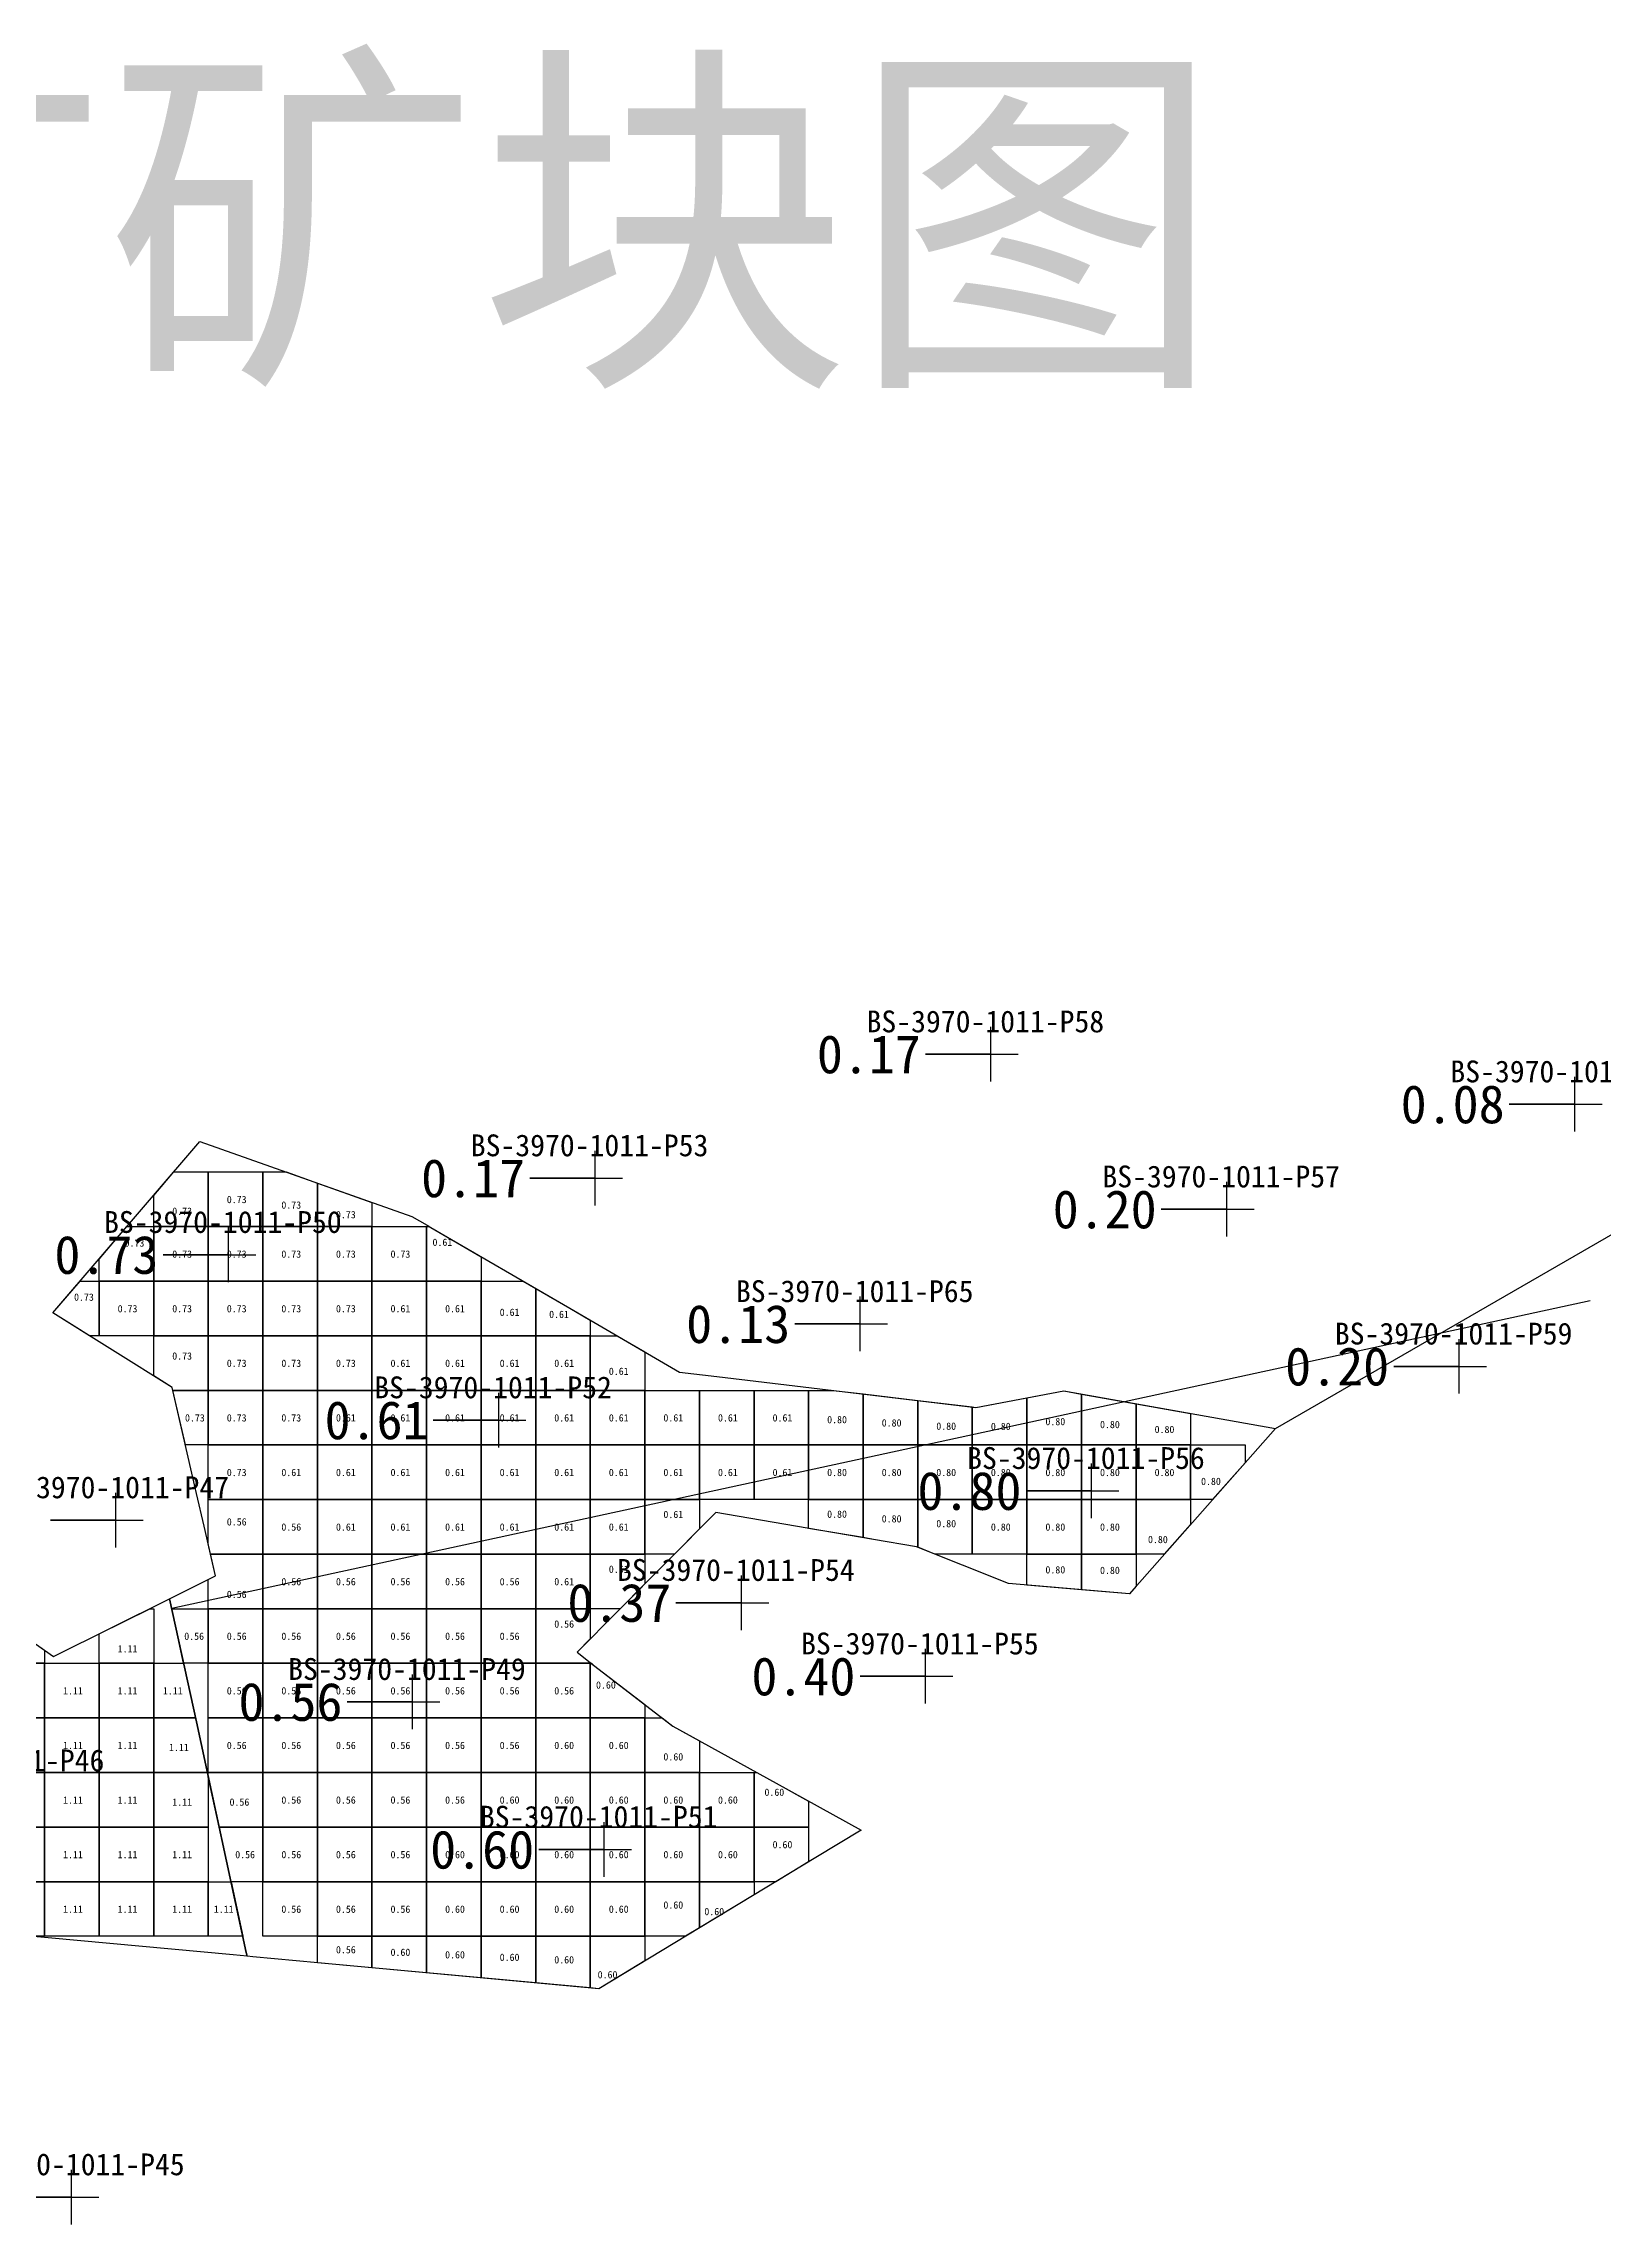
# Model space of a CAD drawing. Header units: metres. Extents: x 469745 to 469922, y 4349766 to 4349817.
# Drawn here: x 469832.7 to 469861.28, y 4349776.72 to 4349816.66 of the extents above; entities that cross this region are included whole.
import ezdxf

# ---------------------------------------------------------------- set-up
doc = ezdxf.new("R2010")
doc.units = ezdxf.units.M
for name, color, linetype in [('0.500-1.000', 4, 'Continuous'), ('1.000-1.500', 5, 'Continuous'), ('点', 7, 'Continuous'), ('爆区方格网', 7, 'Continuous'), ('钻孔', 7, 'Continuous')]:
    doc.layers.add(name, color=color, linetype=linetype)
doc.styles.add('CN_TTF', font='simsunb.ttf')

msp = doc.modelspace()

# ---------------------------------------------------------------- linework, layer by layer
at = {"color": 7}
for p, q in [((469855.273, 4349791.296), (469867.566, 4349798.389)), ((469835.051, 4349788.005), (469861.042, 4349793.64))]:
    msp.add_line(p, q, dxfattribs=at)
at = {"layer": '0.500-1.000', "color": 4, "lineweight": 30}
msp.add_lwpolyline([(469835.502, 4349785.924), (469835.013, 4349788.178), (469835.855, 4349788.598), (469835.646, 4349789.508), (469835.507, 4349790.108), (469835.06, 4349792.05), (469835.06, 4349792.05), (469832.873, 4349793.417), (469835.568, 4349796.553), (469839.45, 4349795.182), (469839.451, 4349795.182), (469839.732, 4349795.019), (469839.799, 4349794.98), (469842.343, 4349793.501), (469844.355, 4349792.332), (469844.355, 4349792.332), (469844.355, 4349792.332), (469845.036, 4349792.251), (469846.623, 4349792.062), (469849.787, 4349791.685), (469849.787, 4349791.685), (469851.394, 4349791.987), (469855.273, 4349791.296), (469852.597, 4349788.271), (469850.384, 4349788.458), (469850.383, 4349788.458), (469848.698, 4349789.131), (469847.908, 4349789.266), (469846.482, 4349789.508), (469845.018, 4349789.757), (469843.233, 4349787.96), (469842.477, 4349787.199), (469842.781, 4349786.965), (469844.233, 4349785.846), (469846.125, 4349784.802), (469847.681, 4349783.943), (469846.853, 4349783.442), (469842.878, 4349781.034), (469838.523, 4349781.437), (469836.534, 4349781.621), (469836.433, 4349781.63), (469836.417, 4349781.702), (469835.502, 4349785.924)], close=True, dxfattribs=at)
at = {"layer": '1.000-1.500', "color": 5, "lineweight": 30}
msp.add_lwpolyline([(469836.177, 4349781.654), (469830.523, 4349782.177), (469830.523, 4349782.177), (469829.511, 4349782.114), (469828.663, 4349782.061), (469828.355, 4349783.26), (469828.355, 4349783.26), (469828.126, 4349784.148), (469828.126, 4349784.148), (469826.738, 4349789.546), (469828.501, 4349790.032), (469830.688, 4349788.666), (469830.688, 4349788.666), (469830.688, 4349788.666), (469832.886, 4349787.119), (469835.013, 4349788.178), (469835.502, 4349785.924), (469836.417, 4349781.702), (469836.417, 4349781.702), (469836.433, 4349781.63), (469836.177, 4349781.654)], close=True, dxfattribs=at)
at = {"layer": '点', "color": 138, "true_color": 0x004c4c}
for p, q in [((469850.062, 4349797.654), (469850.062, 4349798.654)), ((469849.562, 4349798.154), (469850.562, 4349798.154)), ((469860.759, 4349796.738), (469860.759, 4349797.738)), ((469860.259, 4349797.238), (469861.259, 4349797.238)), ((469842.81, 4349795.384), (469842.81, 4349796.384)), ((469842.31, 4349795.884), (469843.31, 4349795.884)), ((469854.383, 4349794.814), (469854.383, 4349795.814)), ((469836.091, 4349793.98), (469836.091, 4349794.98)), ((469853.883, 4349795.314), (469854.883, 4349795.314)), ((469835.591, 4349794.48), (469836.591, 4349794.48)), ((469847.668, 4349792.713), (469847.668, 4349793.713)), ((469847.168, 4349793.213), (469848.168, 4349793.213)), ((469858.642, 4349791.936), (469858.642, 4349792.936)), ((469858.142, 4349792.436), (469859.142, 4349792.436)), ((469841.042, 4349790.951), (469841.042, 4349791.951)), ((469840.542, 4349791.451), (469841.542, 4349791.451)), ((469851.905, 4349789.656), (469851.905, 4349790.656)), ((469851.405, 4349790.156), (469852.405, 4349790.156)), ((469834.028, 4349789.12), (469834.028, 4349790.12)), ((469833.528, 4349789.62), (469834.528, 4349789.62)), ((469845.49, 4349787.606), (469845.49, 4349788.606)), ((469844.99, 4349788.106), (469845.99, 4349788.106)), ((469848.862, 4349786.259), (469848.862, 4349787.259)), ((469839.464, 4349785.792), (469839.464, 4349786.792)), ((469848.362, 4349786.759), (469849.362, 4349786.759)), ((469838.964, 4349786.292), (469839.964, 4349786.292)), ((469842.977, 4349783.086), (469842.977, 4349784.086)), ((469842.477, 4349783.586), (469843.477, 4349783.586)), ((469833.214, 4349776.719), (469833.214, 4349777.719)), ((469832.714, 4349777.219), (469833.714, 4349777.219))]:
    msp.add_line(p, q, dxfattribs=at)
at = {"layer": '爆区方格网', "color": 4}
for points in [[(469835.72, 4349795.996), (469835.72, 4349794.996), (469834.72, 4349794.996), (469834.72, 4349795.565), (469835.09, 4349795.996), (469835.72, 4349795.996)], [(469835.72, 4349794.996), (469835.72, 4349795.996), (469836.72, 4349795.996), (469836.72, 4349794.996), (469835.72, 4349794.996)], [(469837.72, 4349794.996), (469836.72, 4349794.996), (469836.72, 4349795.996), (469837.145, 4349795.996), (469837.72, 4349795.793), (469837.72, 4349794.996)], [(469838.72, 4349794.996), (469837.72, 4349794.996), (469837.72, 4349795.793), (469838.72, 4349795.44), (469838.72, 4349794.996)], [(469834.72, 4349794.996), (469834.72, 4349793.996), (469833.72, 4349793.996), (469833.72, 4349794.402), (469834.23, 4349794.996), (469834.72, 4349794.996)], [(469834.72, 4349793.996), (469834.72, 4349794.996), (469835.72, 4349794.996), (469835.72, 4349793.996), (469834.72, 4349793.996)], [(469835.72, 4349793.996), (469835.72, 4349794.996), (469836.72, 4349794.996), (469836.72, 4349793.996), (469835.72, 4349793.996)], [(469836.72, 4349793.996), (469836.72, 4349794.996), (469837.72, 4349794.996), (469837.72, 4349793.996), (469836.72, 4349793.996)], [(469837.72, 4349793.996), (469837.72, 4349794.996), (469838.72, 4349794.996), (469838.72, 4349793.996), (469837.72, 4349793.996)], [(469838.72, 4349793.996), (469838.72, 4349794.996), (469839.72, 4349794.996), (469839.72, 4349793.996), (469838.72, 4349793.996)], [(469840.72, 4349793.996), (469839.72, 4349793.996), (469839.72, 4349794.996), (469839.77, 4349794.996), (469839.799, 4349794.98), (469840.72, 4349794.444), (469840.72, 4349793.996)], [(469833.72, 4349793.996), (469833.72, 4349792.996), (469833.546, 4349792.996), (469832.873, 4349793.417), (469833.371, 4349793.996), (469833.72, 4349793.996)], [(469833.72, 4349792.996), (469833.72, 4349793.996), (469834.72, 4349793.996), (469834.72, 4349792.996), (469833.72, 4349792.996)], [(469834.72, 4349792.996), (469834.72, 4349793.996), (469835.72, 4349793.996), (469835.72, 4349792.996), (469834.72, 4349792.996)], [(469835.72, 4349792.996), (469835.72, 4349793.996), (469836.72, 4349793.996), (469836.72, 4349792.996), (469835.72, 4349792.996)], [(469836.72, 4349792.996), (469836.72, 4349793.996), (469837.72, 4349793.996), (469837.72, 4349792.996), (469836.72, 4349792.996)], [(469837.72, 4349792.996), (469837.72, 4349793.996), (469838.72, 4349793.996), (469838.72, 4349792.996), (469837.72, 4349792.996)], [(469838.72, 4349792.996), (469838.72, 4349793.996), (469839.72, 4349793.996), (469839.72, 4349792.996), (469838.72, 4349792.996)], [(469839.72, 4349792.996), (469839.72, 4349793.996), (469840.72, 4349793.996), (469840.72, 4349792.996), (469839.72, 4349792.996)], [(469841.72, 4349792.996), (469840.72, 4349792.996), (469840.72, 4349793.996), (469841.491, 4349793.996), (469841.72, 4349793.863), (469841.72, 4349792.996)], [(469842.72, 4349792.996), (469841.72, 4349792.996), (469841.72, 4349793.863), (469842.343, 4349793.501), (469842.72, 4349793.282), (469842.72, 4349792.996)], [(469834.72, 4349792.996), (469835.72, 4349792.996), (469835.72, 4349791.996), (469835.072, 4349791.996), (469835.06, 4349792.05), (469835.06, 4349792.05), (469834.72, 4349792.263), (469834.72, 4349792.996)], [(469835.72, 4349791.996), (469835.72, 4349792.996), (469836.72, 4349792.996), (469836.72, 4349791.996), (469835.72, 4349791.996)], [(469836.72, 4349791.996), (469836.72, 4349792.996), (469837.72, 4349792.996), (469837.72, 4349791.996), (469836.72, 4349791.996)], [(469837.72, 4349791.996), (469837.72, 4349792.996), (469838.72, 4349792.996), (469838.72, 4349791.996), (469837.72, 4349791.996)], [(469838.72, 4349791.996), (469838.72, 4349792.996), (469839.72, 4349792.996), (469839.72, 4349791.996), (469838.72, 4349791.996)], [(469839.72, 4349791.996), (469839.72, 4349792.996), (469840.72, 4349792.996), (469840.72, 4349791.996), (469839.72, 4349791.996)], [(469840.72, 4349791.996), (469840.72, 4349792.996), (469841.72, 4349792.996), (469841.72, 4349791.996), (469840.72, 4349791.996)], [(469841.72, 4349791.996), (469841.72, 4349792.996), (469842.72, 4349792.996), (469842.72, 4349791.996), (469841.72, 4349791.996)], [(469843.72, 4349791.996), (469842.72, 4349791.996), (469842.72, 4349792.996), (469843.212, 4349792.996), (469843.72, 4349792.701), (469843.72, 4349791.996)], [(469835.72, 4349791.996), (469835.72, 4349790.996), (469835.303, 4349790.996), (469835.072, 4349791.996), (469835.72, 4349791.996)], [(469835.72, 4349790.996), (469835.72, 4349791.996), (469836.72, 4349791.996), (469836.72, 4349790.996), (469835.72, 4349790.996)], [(469836.72, 4349790.996), (469836.72, 4349791.996), (469837.72, 4349791.996), (469837.72, 4349790.996), (469836.72, 4349790.996)], [(469837.72, 4349790.996), (469837.72, 4349791.996), (469838.72, 4349791.996), (469838.72, 4349790.996), (469837.72, 4349790.996)], [(469838.72, 4349790.996), (469838.72, 4349791.996), (469839.72, 4349791.996), (469839.72, 4349790.996), (469838.72, 4349790.996)], [(469839.72, 4349790.996), (469839.72, 4349791.996), (469840.72, 4349791.996), (469840.72, 4349790.996), (469839.72, 4349790.996)], [(469840.72, 4349790.996), (469840.72, 4349791.996), (469841.72, 4349791.996), (469841.72, 4349790.996), (469840.72, 4349790.996)], [(469841.72, 4349790.996), (469841.72, 4349791.996), (469842.72, 4349791.996), (469842.72, 4349790.996), (469841.72, 4349790.996)], [(469842.72, 4349790.996), (469842.72, 4349791.996), (469843.72, 4349791.996), (469843.72, 4349790.996), (469842.72, 4349790.996)], [(469843.72, 4349790.996), (469843.72, 4349791.996), (469844.72, 4349791.996), (469844.72, 4349790.996), (469843.72, 4349790.996)], [(469844.72, 4349790.996), (469844.72, 4349791.996), (469845.72, 4349791.996), (469845.72, 4349790.996), (469844.72, 4349790.996)], [(469845.72, 4349790.996), (469845.72, 4349791.996), (469846.72, 4349791.996), (469846.72, 4349790.996), (469845.72, 4349790.996)], [(469847.72, 4349790.996), (469846.72, 4349790.996), (469846.72, 4349791.996), (469847.173, 4349791.996), (469847.72, 4349791.931), (469847.72, 4349790.996)], [(469848.72, 4349790.996), (469847.72, 4349790.996), (469847.72, 4349791.931), (469848.72, 4349791.812), (469848.72, 4349790.996)], [(469849.72, 4349790.996), (469848.72, 4349790.996), (469848.72, 4349791.812), (469849.72, 4349791.693), (469849.72, 4349790.996)], [(469850.72, 4349790.996), (469849.72, 4349790.996), (469849.72, 4349791.693), (469849.787, 4349791.685), (469849.787, 4349791.685), (469850.72, 4349791.86), (469850.72, 4349790.996)], [(469851.72, 4349790.996), (469850.72, 4349790.996), (469850.72, 4349791.86), (469851.394, 4349791.987), (469851.72, 4349791.929), (469851.72, 4349790.996)], [(469852.72, 4349790.996), (469851.72, 4349790.996), (469851.72, 4349791.929), (469852.72, 4349791.751), (469852.72, 4349790.996)], [(469853.72, 4349790.996), (469852.72, 4349790.996), (469852.72, 4349791.751), (469853.72, 4349791.573), (469853.72, 4349790.996)], [(469835.72, 4349789.996), (469835.72, 4349790.996), (469836.72, 4349790.996), (469836.72, 4349789.996), (469835.72, 4349789.996)], [(469836.72, 4349789.996), (469836.72, 4349790.996), (469837.72, 4349790.996), (469837.72, 4349789.996), (469836.72, 4349789.996)], [(469837.72, 4349789.996), (469837.72, 4349790.996), (469838.72, 4349790.996), (469838.72, 4349789.996), (469837.72, 4349789.996)], [(469838.72, 4349789.996), (469838.72, 4349790.996), (469839.72, 4349790.996), (469839.72, 4349789.996), (469838.72, 4349789.996)], [(469839.72, 4349789.996), (469839.72, 4349790.996), (469840.72, 4349790.996), (469840.72, 4349789.996), (469839.72, 4349789.996)], [(469840.72, 4349789.996), (469840.72, 4349790.996), (469841.72, 4349790.996), (469841.72, 4349789.996), (469840.72, 4349789.996)], [(469841.72, 4349789.996), (469841.72, 4349790.996), (469842.72, 4349790.996), (469842.72, 4349789.996), (469841.72, 4349789.996)], [(469842.72, 4349789.996), (469842.72, 4349790.996), (469843.72, 4349790.996), (469843.72, 4349789.996), (469842.72, 4349789.996)], [(469843.72, 4349789.996), (469843.72, 4349790.996), (469844.72, 4349790.996), (469844.72, 4349789.996), (469843.72, 4349789.996)], [(469844.72, 4349789.996), (469844.72, 4349790.996), (469845.72, 4349790.996), (469845.72, 4349789.996), (469844.72, 4349789.996)], [(469845.72, 4349789.996), (469845.72, 4349790.996), (469846.72, 4349790.996), (469846.72, 4349789.996), (469845.72, 4349789.996)], [(469846.72, 4349789.996), (469846.72, 4349790.996), (469847.72, 4349790.996), (469847.72, 4349789.996), (469846.72, 4349789.996)], [(469847.72, 4349789.996), (469847.72, 4349790.996), (469848.72, 4349790.996), (469848.72, 4349789.996), (469847.72, 4349789.996)], [(469848.72, 4349789.996), (469848.72, 4349790.996), (469849.72, 4349790.996), (469849.72, 4349789.996), (469848.72, 4349789.996)], [(469849.72, 4349789.996), (469849.72, 4349790.996), (469850.72, 4349790.996), (469850.72, 4349789.996), (469849.72, 4349789.996)], [(469850.72, 4349789.996), (469850.72, 4349790.996), (469851.72, 4349790.996), (469851.72, 4349789.996), (469850.72, 4349789.996)], [(469851.72, 4349789.996), (469851.72, 4349790.996), (469852.72, 4349790.996), (469852.72, 4349789.996), (469851.72, 4349789.996)], [(469852.72, 4349789.996), (469852.72, 4349790.996), (469853.72, 4349790.996), (469853.72, 4349789.996), (469852.72, 4349789.996)], [(469853.72, 4349789.996), (469853.72, 4349790.996), (469854.72, 4349790.996), (469854.72, 4349790.67), (469854.123, 4349789.996), (469853.72, 4349789.996)], [(469835.72, 4349789.996), (469836.72, 4349789.996), (469836.72, 4349788.996), (469835.764, 4349788.996), (469835.72, 4349789.187), (469835.72, 4349789.996)], [(469836.72, 4349788.996), (469836.72, 4349789.996), (469837.72, 4349789.996), (469837.72, 4349788.996), (469836.72, 4349788.996)], [(469837.72, 4349788.996), (469837.72, 4349789.996), (469838.72, 4349789.996), (469838.72, 4349788.996), (469837.72, 4349788.996)], [(469838.72, 4349788.996), (469838.72, 4349789.996), (469839.72, 4349789.996), (469839.72, 4349788.996), (469838.72, 4349788.996)], [(469839.72, 4349788.996), (469839.72, 4349789.996), (469840.72, 4349789.996), (469840.72, 4349788.996), (469839.72, 4349788.996)], [(469840.72, 4349788.996), (469840.72, 4349789.996), (469841.72, 4349789.996), (469841.72, 4349788.996), (469840.72, 4349788.996)], [(469841.72, 4349788.996), (469841.72, 4349789.996), (469842.72, 4349789.996), (469842.72, 4349788.996), (469841.72, 4349788.996)], [(469842.72, 4349788.996), (469842.72, 4349789.996), (469843.72, 4349789.996), (469843.72, 4349788.996), (469842.72, 4349788.996)], [(469843.72, 4349788.996), (469843.72, 4349789.996), (469844.72, 4349789.996), (469844.72, 4349789.457), (469844.262, 4349788.996), (469843.72, 4349788.996)], [(469846.72, 4349789.996), (469847.72, 4349789.996), (469847.72, 4349789.298), (469846.72, 4349789.468), (469846.72, 4349789.996)], [(469847.72, 4349789.996), (469848.72, 4349789.996), (469848.72, 4349789.123), (469848.698, 4349789.131), (469847.908, 4349789.266), (469847.72, 4349789.298), (469847.72, 4349789.996)], [(469848.72, 4349789.996), (469849.72, 4349789.996), (469849.72, 4349788.996), (469849.036, 4349788.996), (469848.72, 4349789.123), (469848.72, 4349789.996)], [(469849.72, 4349788.996), (469849.72, 4349789.996), (469850.72, 4349789.996), (469850.72, 4349788.996), (469849.72, 4349788.996)], [(469850.72, 4349788.996), (469850.72, 4349789.996), (469851.72, 4349789.996), (469851.72, 4349788.996), (469850.72, 4349788.996)], [(469851.72, 4349788.996), (469851.72, 4349789.996), (469852.72, 4349789.996), (469852.72, 4349788.996), (469851.72, 4349788.996)], [(469852.72, 4349788.996), (469852.72, 4349789.996), (469853.72, 4349789.996), (469853.72, 4349789.54), (469853.238, 4349788.996), (469852.72, 4349788.996)], [(469836.72, 4349788.996), (469836.72, 4349787.996), (469835.72, 4349787.996), (469835.72, 4349788.53), (469835.855, 4349788.598), (469835.764, 4349788.996), (469836.72, 4349788.996)], [(469836.72, 4349787.996), (469836.72, 4349788.996), (469837.72, 4349788.996), (469837.72, 4349787.996), (469836.72, 4349787.996)], [(469837.72, 4349787.996), (469837.72, 4349788.996), (469838.72, 4349788.996), (469838.72, 4349787.996), (469837.72, 4349787.996)], [(469838.72, 4349787.996), (469838.72, 4349788.996), (469839.72, 4349788.996), (469839.72, 4349787.996), (469838.72, 4349787.996)], [(469839.72, 4349787.996), (469839.72, 4349788.996), (469840.72, 4349788.996), (469840.72, 4349787.996), (469839.72, 4349787.996)], [(469840.72, 4349787.996), (469840.72, 4349788.996), (469841.72, 4349788.996), (469841.72, 4349787.996), (469840.72, 4349787.996)], [(469841.72, 4349787.996), (469841.72, 4349788.996), (469842.72, 4349788.996), (469842.72, 4349787.996), (469841.72, 4349787.996)], [(469842.72, 4349787.996), (469842.72, 4349788.996), (469843.72, 4349788.996), (469843.72, 4349788.45), (469843.269, 4349787.996), (469842.72, 4349787.996)], [(469850.72, 4349788.996), (469851.72, 4349788.996), (469851.72, 4349788.345), (469850.72, 4349788.429), (469850.72, 4349788.996)], [(469851.72, 4349788.996), (469852.72, 4349788.996), (469852.72, 4349788.411), (469852.597, 4349788.271), (469851.72, 4349788.345), (469851.72, 4349788.996)], [(469835.72, 4349787.996), (469835.72, 4349786.996), (469835.269, 4349786.996), (469835.053, 4349787.996), (469835.72, 4349787.996)], [(469835.72, 4349786.996), (469835.72, 4349787.996), (469836.72, 4349787.996), (469836.72, 4349786.996), (469835.72, 4349786.996)], [(469836.72, 4349786.996), (469836.72, 4349787.996), (469837.72, 4349787.996), (469837.72, 4349786.996), (469836.72, 4349786.996)], [(469837.72, 4349786.996), (469837.72, 4349787.996), (469838.72, 4349787.996), (469838.72, 4349786.996), (469837.72, 4349786.996)], [(469838.72, 4349786.996), (469838.72, 4349787.996), (469839.72, 4349787.996), (469839.72, 4349786.996), (469838.72, 4349786.996)], [(469839.72, 4349786.996), (469839.72, 4349787.996), (469840.72, 4349787.996), (469840.72, 4349786.996), (469839.72, 4349786.996)], [(469840.72, 4349786.996), (469840.72, 4349787.996), (469841.72, 4349787.996), (469841.72, 4349786.996), (469840.72, 4349786.996)], [(469842.72, 4349786.996), (469841.72, 4349786.996), (469841.72, 4349787.996), (469842.72, 4349787.996), (469842.72, 4349787.444), (469842.477, 4349787.199), (469842.72, 4349787.012), (469842.72, 4349786.996)], [(469835.72, 4349785.996), (469835.72, 4349786.996), (469836.72, 4349786.996), (469836.72, 4349785.996), (469835.72, 4349785.996)], [(469836.72, 4349785.996), (469836.72, 4349786.996), (469837.72, 4349786.996), (469837.72, 4349785.996), (469836.72, 4349785.996)], [(469837.72, 4349785.996), (469837.72, 4349786.996), (469838.72, 4349786.996), (469838.72, 4349785.996), (469837.72, 4349785.996)], [(469838.72, 4349785.996), (469838.72, 4349786.996), (469839.72, 4349786.996), (469839.72, 4349785.996), (469838.72, 4349785.996)], [(469839.72, 4349785.996), (469839.72, 4349786.996), (469840.72, 4349786.996), (469840.72, 4349785.996), (469839.72, 4349785.996)], [(469840.72, 4349785.996), (469840.72, 4349786.996), (469841.72, 4349786.996), (469841.72, 4349785.996), (469840.72, 4349785.996)], [(469841.72, 4349785.996), (469841.72, 4349786.996), (469842.72, 4349786.996), (469842.72, 4349785.996), (469841.72, 4349785.996)], [(469843.72, 4349785.996), (469842.72, 4349785.996), (469842.72, 4349786.996), (469842.741, 4349786.996), (469842.781, 4349786.965), (469843.72, 4349786.242), (469843.72, 4349785.996)], [(469835.72, 4349784.996), (469835.72, 4349785.996), (469836.72, 4349785.996), (469836.72, 4349784.996), (469835.72, 4349784.996)], [(469836.72, 4349784.996), (469836.72, 4349785.996), (469837.72, 4349785.996), (469837.72, 4349784.996), (469836.72, 4349784.996)], [(469837.72, 4349784.996), (469837.72, 4349785.996), (469838.72, 4349785.996), (469838.72, 4349784.996), (469837.72, 4349784.996)], [(469838.72, 4349784.996), (469838.72, 4349785.996), (469839.72, 4349785.996), (469839.72, 4349784.996), (469838.72, 4349784.996)], [(469839.72, 4349784.996), (469839.72, 4349785.996), (469840.72, 4349785.996), (469840.72, 4349784.996), (469839.72, 4349784.996)], [(469840.72, 4349784.996), (469840.72, 4349785.996), (469841.72, 4349785.996), (469841.72, 4349784.996), (469840.72, 4349784.996)], [(469841.72, 4349784.996), (469841.72, 4349785.996), (469842.72, 4349785.996), (469842.72, 4349784.996), (469841.72, 4349784.996)], [(469842.72, 4349784.996), (469842.72, 4349785.996), (469843.72, 4349785.996), (469843.72, 4349784.996), (469842.72, 4349784.996)], [(469844.72, 4349784.996), (469843.72, 4349784.996), (469843.72, 4349785.996), (469844.039, 4349785.996), (469844.233, 4349785.846), (469844.72, 4349785.578), (469844.72, 4349784.996)], [(469835.72, 4349784.996), (469836.72, 4349784.996), (469836.72, 4349783.996), (469835.92, 4349783.996), (469835.72, 4349784.919), (469835.72, 4349784.996)], [(469836.72, 4349783.996), (469836.72, 4349784.996), (469837.72, 4349784.996), (469837.72, 4349783.996), (469836.72, 4349783.996)], [(469837.72, 4349783.996), (469837.72, 4349784.996), (469838.72, 4349784.996), (469838.72, 4349783.996), (469837.72, 4349783.996)], [(469838.72, 4349783.996), (469838.72, 4349784.996), (469839.72, 4349784.996), (469839.72, 4349783.996), (469838.72, 4349783.996)], [(469839.72, 4349783.996), (469839.72, 4349784.996), (469840.72, 4349784.996), (469840.72, 4349783.996), (469839.72, 4349783.996)], [(469840.72, 4349783.996), (469840.72, 4349784.996), (469841.72, 4349784.996), (469841.72, 4349783.996), (469840.72, 4349783.996)], [(469841.72, 4349783.996), (469841.72, 4349784.996), (469842.72, 4349784.996), (469842.72, 4349783.996), (469841.72, 4349783.996)], [(469842.72, 4349783.996), (469842.72, 4349784.996), (469843.72, 4349784.996), (469843.72, 4349783.996), (469842.72, 4349783.996)], [(469843.72, 4349783.996), (469843.72, 4349784.996), (469844.72, 4349784.996), (469844.72, 4349783.996), (469843.72, 4349783.996)], [(469844.72, 4349783.996), (469844.72, 4349784.996), (469845.72, 4349784.996), (469845.72, 4349783.996), (469844.72, 4349783.996)], [(469846.72, 4349783.996), (469845.72, 4349783.996), (469845.72, 4349784.996), (469845.773, 4349784.996), (469846.125, 4349784.802), (469846.72, 4349784.474), (469846.72, 4349783.996)], [(469836.72, 4349783.996), (469836.72, 4349782.996), (469836.137, 4349782.996), (469835.92, 4349783.996), (469836.72, 4349783.996)], [(469836.72, 4349782.996), (469836.72, 4349783.996), (469837.72, 4349783.996), (469837.72, 4349782.996), (469836.72, 4349782.996)], [(469837.72, 4349782.996), (469837.72, 4349783.996), (469838.72, 4349783.996), (469838.72, 4349782.996), (469837.72, 4349782.996)], [(469838.72, 4349782.996), (469838.72, 4349783.996), (469839.72, 4349783.996), (469839.72, 4349782.996), (469838.72, 4349782.996)], [(469839.72, 4349782.996), (469839.72, 4349783.996), (469840.72, 4349783.996), (469840.72, 4349782.996), (469839.72, 4349782.996)], [(469840.72, 4349782.996), (469840.72, 4349783.996), (469841.72, 4349783.996), (469841.72, 4349782.996), (469840.72, 4349782.996)], [(469841.72, 4349782.996), (469841.72, 4349783.996), (469842.72, 4349783.996), (469842.72, 4349782.996), (469841.72, 4349782.996)], [(469842.72, 4349782.996), (469842.72, 4349783.996), (469843.72, 4349783.996), (469843.72, 4349782.996), (469842.72, 4349782.996)], [(469843.72, 4349782.996), (469843.72, 4349783.996), (469844.72, 4349783.996), (469844.72, 4349782.996), (469843.72, 4349782.996)], [(469844.72, 4349782.996), (469844.72, 4349783.996), (469845.72, 4349783.996), (469845.72, 4349782.996), (469844.72, 4349782.996)], [(469845.72, 4349782.996), (469845.72, 4349783.996), (469846.72, 4349783.996), (469846.72, 4349783.361), (469846.117, 4349782.996), (469845.72, 4349782.996)], [(469836.72, 4349781.996), (469836.72, 4349782.996), (469837.72, 4349782.996), (469837.72, 4349781.996), (469836.72, 4349781.996)], [(469837.72, 4349781.996), (469837.72, 4349782.996), (469838.72, 4349782.996), (469838.72, 4349781.996), (469837.72, 4349781.996)], [(469838.72, 4349781.996), (469838.72, 4349782.996), (469839.72, 4349782.996), (469839.72, 4349781.996), (469838.72, 4349781.996)], [(469839.72, 4349781.996), (469839.72, 4349782.996), (469840.72, 4349782.996), (469840.72, 4349781.996), (469839.72, 4349781.996)], [(469840.72, 4349781.996), (469840.72, 4349782.996), (469841.72, 4349782.996), (469841.72, 4349781.996), (469840.72, 4349781.996)], [(469841.72, 4349781.996), (469841.72, 4349782.996), (469842.72, 4349782.996), (469842.72, 4349781.996), (469841.72, 4349781.996)], [(469842.72, 4349781.996), (469842.72, 4349782.996), (469843.72, 4349782.996), (469843.72, 4349781.996), (469842.72, 4349781.996)], [(469843.72, 4349781.996), (469843.72, 4349782.996), (469844.72, 4349782.996), (469844.72, 4349782.15), (469844.466, 4349781.996), (469843.72, 4349781.996)], [(469844.72, 4349782.996), (469845.72, 4349782.996), (469845.72, 4349782.756), (469844.72, 4349782.15), (469844.72, 4349782.996)], [(469837.72, 4349781.996), (469838.72, 4349781.996), (469838.72, 4349781.419), (469838.523, 4349781.437), (469837.72, 4349781.511), (469837.72, 4349781.996)], [(469838.72, 4349781.996), (469839.72, 4349781.996), (469839.72, 4349781.326), (469838.72, 4349781.419), (469838.72, 4349781.996)], [(469839.72, 4349781.996), (469840.72, 4349781.996), (469840.72, 4349781.234), (469839.72, 4349781.326), (469839.72, 4349781.996)], [(469840.72, 4349781.996), (469841.72, 4349781.996), (469841.72, 4349781.141), (469840.72, 4349781.234), (469840.72, 4349781.996)], [(469841.72, 4349781.996), (469842.72, 4349781.996), (469842.72, 4349781.049), (469841.72, 4349781.141), (469841.72, 4349781.996)], [(469842.72, 4349781.996), (469843.72, 4349781.996), (469843.72, 4349781.544), (469842.878, 4349781.034), (469842.72, 4349781.049), (469842.72, 4349781.996)]]:
    msp.add_lwpolyline(points, close=True, dxfattribs=at)
at = {"layer": '爆区方格网', "color": 5}
for points in [[(469832.72, 4349786.996), (469831.72, 4349786.996), (469831.72, 4349787.94), (469832.72, 4349787.236), (469832.72, 4349786.996)], [(469834.72, 4349787.996), (469834.72, 4349786.996), (469833.72, 4349786.996), (469833.72, 4349787.534), (469834.647, 4349787.996), (469834.72, 4349787.996)], [(469831.72, 4349785.996), (469831.72, 4349786.996), (469832.72, 4349786.996), (469832.72, 4349785.996), (469831.72, 4349785.996)], [(469832.72, 4349785.996), (469832.72, 4349786.996), (469833.72, 4349786.996), (469833.72, 4349785.996), (469832.72, 4349785.996)], [(469833.72, 4349785.996), (469833.72, 4349786.996), (469834.72, 4349786.996), (469834.72, 4349785.996), (469833.72, 4349785.996)], [(469834.72, 4349785.996), (469834.72, 4349786.996), (469835.269, 4349786.996), (469835.486, 4349785.996), (469834.72, 4349785.996)], [(469831.72, 4349784.996), (469831.72, 4349785.996), (469832.72, 4349785.996), (469832.72, 4349784.996), (469831.72, 4349784.996)], [(469832.72, 4349784.996), (469832.72, 4349785.996), (469833.72, 4349785.996), (469833.72, 4349784.996), (469832.72, 4349784.996)], [(469833.72, 4349784.996), (469833.72, 4349785.996), (469834.72, 4349785.996), (469834.72, 4349784.996), (469833.72, 4349784.996)], [(469834.72, 4349784.996), (469834.72, 4349785.996), (469835.486, 4349785.996), (469835.502, 4349785.924), (469835.703, 4349784.996), (469834.72, 4349784.996)], [(469831.72, 4349783.996), (469831.72, 4349784.996), (469832.72, 4349784.996), (469832.72, 4349783.996), (469831.72, 4349783.996)], [(469832.72, 4349783.996), (469832.72, 4349784.996), (469833.72, 4349784.996), (469833.72, 4349783.996), (469832.72, 4349783.996)], [(469833.72, 4349783.996), (469833.72, 4349784.996), (469834.72, 4349784.996), (469834.72, 4349783.996), (469833.72, 4349783.996)], [(469835.72, 4349783.996), (469834.72, 4349783.996), (469834.72, 4349784.996), (469835.703, 4349784.996), (469835.72, 4349784.919), (469835.72, 4349783.996)], [(469831.72, 4349782.996), (469831.72, 4349783.996), (469832.72, 4349783.996), (469832.72, 4349782.996), (469831.72, 4349782.996)], [(469832.72, 4349782.996), (469832.72, 4349783.996), (469833.72, 4349783.996), (469833.72, 4349782.996), (469832.72, 4349782.996)], [(469833.72, 4349782.996), (469833.72, 4349783.996), (469834.72, 4349783.996), (469834.72, 4349782.996), (469833.72, 4349782.996)], [(469834.72, 4349782.996), (469834.72, 4349783.996), (469835.72, 4349783.996), (469835.72, 4349782.996), (469834.72, 4349782.996)], [(469831.72, 4349782.996), (469832.72, 4349782.996), (469832.72, 4349781.996), (469832.477, 4349781.996), (469831.72, 4349782.066), (469831.72, 4349782.996)], [(469832.72, 4349781.996), (469832.72, 4349782.996), (469833.72, 4349782.996), (469833.72, 4349781.996), (469832.72, 4349781.996)], [(469833.72, 4349781.996), (469833.72, 4349782.996), (469834.72, 4349782.996), (469834.72, 4349781.996), (469833.72, 4349781.996)], [(469834.72, 4349781.996), (469834.72, 4349782.996), (469835.72, 4349782.996), (469835.72, 4349781.996), (469834.72, 4349781.996)], [(469835.72, 4349781.996), (469835.72, 4349782.996), (469836.137, 4349782.996), (469836.353, 4349781.996), (469835.72, 4349781.996)]]:
    msp.add_lwpolyline(points, close=True, dxfattribs=at)
at = {"layer": '钻孔', "color": 8, "lineweight": 35}
for p, q in [((469850.062, 4349798.154), (469848.862, 4349798.154)), ((469860.759, 4349797.238), (469859.559, 4349797.238)), ((469842.81, 4349795.884), (469841.61, 4349795.884)), ((469854.383, 4349795.314), (469853.183, 4349795.314)), ((469847.668, 4349793.213), (469846.468, 4349793.213)), ((469858.642, 4349792.436), (469857.442, 4349792.436)), ((469834.028, 4349789.62), (469832.828, 4349789.62)), ((469845.49, 4349788.106), (469844.29, 4349788.106)), ((469848.862, 4349786.759), (469847.662, 4349786.759)), ((469833.214, 4349777.219), (469832.014, 4349777.219))]:
    msp.add_line(p, q, dxfattribs=at)
at = {"layer": '钻孔', "color": 4, "lineweight": 35}
for p, q in [((469836.091, 4349794.48), (469834.891, 4349794.48)), ((469841.042, 4349791.451), (469839.842, 4349791.451)), ((469851.905, 4349790.156), (469850.705, 4349790.156)), ((469839.464, 4349786.292), (469838.264, 4349786.292)), ((469842.977, 4349783.586), (469841.777, 4349783.586))]:
    msp.add_line(p, q, dxfattribs=at)

# ---------------------------------------------------------------- texts
at = {"color": 7, "style": 'CN_TTF'}
msp.add_text('3970平台 1011二次圈矿矿块图', height=5, dxfattribs=at).set_placement((469762.315, 4349810.902))
at = {"color": 4, "style": 'CN_TTF'}
for s, p in [('0.73', (469835.06, 4349795.211)), ('0.73', (469836.06, 4349795.426)), ('0.73', (469837.06, 4349795.325)), ('0.73', (469838.06, 4349795.148)), ('0.73', (469834.187, 4349794.629)), ('0.73', (469835.06, 4349794.426)), ('0.73', (469836.06, 4349794.426)), ('0.73', (469837.06, 4349794.426)), ('0.73', (469838.06, 4349794.426)), ('0.73', (469839.06, 4349794.426)), ('0.61', (469839.829, 4349794.642)), ('0.73', (469833.261, 4349793.637)), ('0.73', (469834.06, 4349793.426)), ('0.73', (469835.06, 4349793.426)), ('0.73', (469836.06, 4349793.426)), ('0.73', (469837.06, 4349793.426)), ('0.73', (469838.06, 4349793.426)), ('0.61', (469839.06, 4349793.426)), ('0.61', (469840.06, 4349793.426)), ('0.61', (469841.06, 4349793.36)), ('0.61', (469841.966, 4349793.322)), ('0.73', (469835.06, 4349792.559)), ('0.73', (469836.06, 4349792.426)), ('0.73', (469837.06, 4349792.426)), ('0.73', (469838.06, 4349792.426)), ('0.61', (469839.06, 4349792.426)), ('0.61', (469840.06, 4349792.426)), ('0.61', (469841.06, 4349792.426)), ('0.61', (469842.06, 4349792.426)), ('0.61', (469843.06, 4349792.279)), ('0.73', (469835.294, 4349791.426)), ('0.73', (469836.06, 4349791.426)), ('0.73', (469837.06, 4349791.426)), ('0.61', (469838.06, 4349791.426)), ('0.61', (469839.06, 4349791.426)), ('0.61', (469840.06, 4349791.426)), ('0.61', (469841.06, 4349791.426)), ('0.61', (469842.06, 4349791.426)), ('0.61', (469843.06, 4349791.426)), ('0.61', (469844.06, 4349791.426)), ('0.61', (469845.06, 4349791.426)), ('0.61', (469846.06, 4349791.426)), ('0.80', (469847.06, 4349791.394)), ('0.80', (469848.06, 4349791.334)), ('0.80', (469849.06, 4349791.274)), ('0.80', (469850.06, 4349791.27)), ('0.80', (469851.06, 4349791.358)), ('0.80', (469852.06, 4349791.304)), ('0.80', (469853.06, 4349791.214)), ('0.73', (469836.06, 4349790.426)), ('0.61', (469837.06, 4349790.426)), ('0.61', (469838.06, 4349790.426)), ('0.61', (469839.06, 4349790.426)), ('0.61', (469840.06, 4349790.426)), ('0.61', (469841.06, 4349790.426)), ('0.61', (469842.06, 4349790.426)), ('0.61', (469843.06, 4349790.426)), ('0.61', (469844.06, 4349790.426)), ('0.61', (469845.06, 4349790.426)), ('0.61', (469846.06, 4349790.426)), ('0.80', (469847.06, 4349790.426)), ('0.80', (469848.06, 4349790.426)), ('0.80', (469849.06, 4349790.426)), ('0.80', (469850.06, 4349790.426)), ('0.80', (469851.06, 4349790.426)), ('0.80', (469852.06, 4349790.426)), ('0.80', (469853.06, 4349790.426)), ('0.80', (469853.911, 4349790.263)), ('0.61', (469844.06, 4349789.657)), ('0.80', (469847.06, 4349789.662)), ('0.56', (469836.06, 4349789.521)), ('0.56', (469837.06, 4349789.426)), ('0.61', (469838.06, 4349789.426)), ('0.61', (469839.06, 4349789.426)), ('0.61', (469840.06, 4349789.426)), ('0.61', (469841.06, 4349789.426)), ('0.61', (469842.06, 4349789.426)), ('0.61', (469843.06, 4349789.426)), ('0.80', (469848.06, 4349789.577)), ('0.80', (469849.06, 4349789.489)), ('0.80', (469850.06, 4349789.426)), ('0.80', (469851.06, 4349789.426)), ('0.80', (469852.06, 4349789.426)), ('0.80', (469852.939, 4349789.198)), ('0.56', (469837.06, 4349788.426)), ('0.56', (469838.06, 4349788.426)), ('0.56', (469839.06, 4349788.426)), ('0.56', (469840.06, 4349788.426)), ('0.56', (469841.06, 4349788.426)), ('0.61', (469842.06, 4349788.426)), ('0.61', (469843.06, 4349788.653)), ('0.80', (469851.06, 4349788.643)), ('0.80', (469852.06, 4349788.633)), ('0.56', (469836.06, 4349788.193)), ('0.56', (469842.06, 4349787.65)), ('0.56', (469835.28, 4349787.426)), ('0.56', (469836.06, 4349787.426)), ('0.56', (469837.06, 4349787.426)), ('0.56', (469838.06, 4349787.426)), ('0.56', (469839.06, 4349787.426)), ('0.56', (469840.06, 4349787.426)), ('0.56', (469841.06, 4349787.426)), ('0.56', (469836.06, 4349786.426)), ('0.56', (469837.06, 4349786.426)), ('0.56', (469838.06, 4349786.426)), ('0.56', (469839.06, 4349786.426)), ('0.56', (469840.06, 4349786.426)), ('0.56', (469841.06, 4349786.426)), ('0.56', (469842.06, 4349786.426)), ('0.60', (469842.825, 4349786.533)), ('0.56', (469836.06, 4349785.426)), ('0.56', (469837.06, 4349785.426)), ('0.56', (469838.06, 4349785.426)), ('0.56', (469839.06, 4349785.426)), ('0.56', (469840.06, 4349785.426)), ('0.56', (469841.06, 4349785.426)), ('0.60', (469842.06, 4349785.426)), ('0.60', (469843.06, 4349785.426)), ('0.60', (469844.06, 4349785.217)), ('0.56', (469837.06, 4349784.426)), ('0.56', (469838.06, 4349784.426)), ('0.56', (469839.06, 4349784.426)), ('0.56', (469840.06, 4349784.426)), ('0.60', (469841.06, 4349784.426)), ('0.60', (469842.06, 4349784.426)), ('0.60', (469843.06, 4349784.426)), ('0.60', (469844.06, 4349784.426)), ('0.60', (469845.06, 4349784.426)), ('0.60', (469845.911, 4349784.568)), ('0.56', (469836.11, 4349784.388)), ('0.56', (469836.214, 4349783.426)), ('0.56', (469837.06, 4349783.426)), ('0.56', (469838.06, 4349783.426)), ('0.56', (469839.06, 4349783.426)), ('0.60', (469840.06, 4349783.426)), ('0.60', (469841.06, 4349783.426)), ('0.60', (469842.06, 4349783.426)), ('0.60', (469843.06, 4349783.426)), ('0.60', (469844.06, 4349783.426)), ('0.60', (469845.06, 4349783.426)), ('0.60', (469846.06, 4349783.609)), ('0.56', (469837.06, 4349782.426)), ('0.56', (469838.06, 4349782.426)), ('0.56', (469839.06, 4349782.426)), ('0.60', (469840.06, 4349782.426)), ('0.60', (469841.06, 4349782.426)), ('0.60', (469842.06, 4349782.426)), ('0.60', (469843.06, 4349782.426)), ('0.60', (469844.06, 4349782.503)), ('0.60', (469844.81, 4349782.383)), ('0.56', (469838.06, 4349781.684)), ('0.60', (469839.06, 4349781.637)), ('0.60', (469840.06, 4349781.591)), ('0.60', (469841.06, 4349781.545)), ('0.60', (469842.06, 4349781.499)), ('0.60', (469842.855, 4349781.226))]:
    msp.add_text(s, height=0.1333, dxfattribs=at).set_placement(p)
at = {"color": 5, "style": 'CN_TTF'}
for p in [(469834.06, 4349787.195), (469833.06, 4349786.426), (469834.06, 4349786.426), (469834.889, 4349786.426), (469833.06, 4349785.426), (469834.06, 4349785.426), (469835.001, 4349785.39), (469833.06, 4349784.426), (469834.06, 4349784.426), (469835.06, 4349784.388), (469833.06, 4349783.426), (469834.06, 4349783.426), (469835.06, 4349783.426), (469833.06, 4349782.426), (469834.06, 4349782.426), (469835.06, 4349782.426), (469835.822, 4349782.426)]:
    msp.add_text('1.11', height=0.1333, dxfattribs=at).set_placement(p)
at = {"layer": '钻孔', "color": 138, "true_color": 0x004c4c, "style": 'CN_TTF'}
for s, p in [('BS-3970-1011-P58', (469847.782, 4349798.554)), ('BS-3970-1011-P60', (469858.479, 4349797.638)), ('BS-3970-1011-P53', (469840.53, 4349796.284)), ('BS-3970-1011-P57', (469852.103, 4349795.714)), ('BS-3970-1011-P50', (469833.811, 4349794.88)), ('BS-3970-1011-P65', (469845.388, 4349793.613)), ('BS-3970-1011-P59', (469856.362, 4349792.836)), ('BS-3970-1011-P52', (469838.762, 4349791.851)), ('BS-3970-1011-P56', (469849.625, 4349790.556)), ('BS-3970-1011-P47', (469831.748, 4349790.02)), ('BS-3970-1011-P54', (469843.21, 4349788.506)), ('BS-3970-1011-P55', (469846.582, 4349787.159)), ('BS-3970-1011-P49', (469837.184, 4349786.692)), ('BS-3970-1011-P46', (469829.463, 4349785.018)), ('BS-3970-1011-P51', (469840.697, 4349783.986)), ('BS-3970-1011-P45', (469830.934, 4349777.619))]:
    msp.add_text(s, height=0.4, dxfattribs=at).set_placement(p)
at = {"layer": '钻孔', "color": 8, "style": 'CN_TTF'}
for s, p in [('0.17', (469846.872, 4349797.804)), ('0.08', (469857.569, 4349796.888)), ('0.17', (469839.62, 4349795.534)), ('0.20', (469851.193, 4349794.964)), ('0.13', (469844.478, 4349792.863)), ('0.20', (469855.452, 4349792.086)), ('0.37', (469842.3, 4349787.756)), ('0.40', (469845.672, 4349786.409))]:
    msp.add_text(s, height=0.7, dxfattribs=at).set_placement(p)
at = {"layer": '钻孔', "color": 4, "style": 'CN_TTF'}
for s, p in [('0.73', (469832.901, 4349794.13)), ('0.61', (469837.852, 4349791.101)), ('0.80', (469848.715, 4349789.806)), ('0.56', (469836.274, 4349785.942)), ('0.60', (469839.787, 4349783.236))]:
    msp.add_text(s, height=0.7, dxfattribs=at).set_placement(p)

doc.saveas('drawing.dxf')
